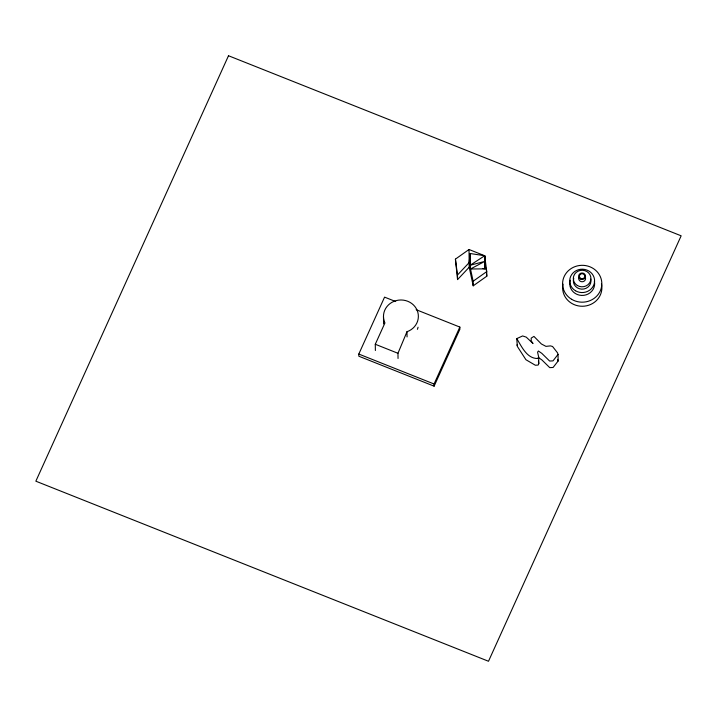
<?xml version="1.0" encoding="UTF-8"?>
<svg xmlns="http://www.w3.org/2000/svg" width="717" height="717" viewBox="0 0 717 717"><rect width="100%" height="100%" fill="white"/><g stroke="black" fill="none" stroke-linecap="round" stroke-linejoin="round"><path stroke-width="1.08" d="M470.2 265.227L484.674 261.436L470.504 268.992L470.2 265.227L484.683 255.736L484.791 268.866L470.504 268.992L470.146 253.513L484.683 255.736L486.744 271.6L486.816 276.188L473.211 285.823L469.205 267.226L469.026 249.498L484.683 255.736L484.746 259.402M398.043 358.473L397.962 353.284L406.978 331.729A17.45 16.383 -0.9 0 0 417.169 310.362A17.45 16.383 -0.9 0 0 394.251 301.239A17.45 16.383 -0.9 0 0 384.93 322.955L375.287 344.259L375.385 350.496M416.156 309.699L459.848 327.077L459.884 329.237L434.108 386.167L358.832 356.215L358.796 354.055L384.572 297.134L395.703 301.552M434.108 386.167L434.072 384.007L459.848 327.077M558.032 354.413L552.986 360.884L549.634 361.045L541.81 353.356L538.395 351.007L537.589 352.172L538.673 357.066L537.992 358.5C526.923 358.912 521.635 346.463 516.76 338.621L522.621 335.95L526.251 337.133L533.009 343.515L531.207 340.817L531.207 338.11L533.941 336.407L541.362 343.954L545.942 346.365L550.468 345.89L552.574 346.499L557.53 352.854L558.032 354.413L558.14 361.001L553.085 367.471L549.742 367.633L541.909 359.943L538.503 357.595L538.019 358.213M538.673 357.066L538.781 363.653L538.1 365.087L535.33 365.231L525.919 359.719L517.351 346.428L516.76 338.621M516.867 345.218L517.351 344.51M469.205 267.226L457.554 279.594L457.482 274.996L469.133 262.637L470.146 253.513L470.504 268.992M457.554 279.594L455.42 259.133L469.026 249.498M473.211 285.823L473.139 281.225L486.744 271.6M482.711 268.499L484.791 268.866L484.683 255.736M375.287 344.259L397.962 353.284M358.796 354.055L434.072 384.007M557.638 359.441L558.14 361.001M470.262 266.294L469.133 262.637L473.139 281.225M485.033 262.44L485.31 264.555M485.723 267.728L485.992 269.843M486.538 274.073L486.816 276.188M455.42 259.133L457.482 274.996M538.458 361.135L538.781 363.653M406.978 331.729L407.059 336.918M383.478 316.636L383.595 323.905M601.446 283.842A19.628 18.436 -0.9 0 1 582.392 306.258A19.628 18.436 -0.9 0 1 563.042 284.138M594.366 281.234A12.449 11.687 -0.9 0 1 581.63 295.431A12.449 11.687 -0.9 0 1 570.347 280.23M590.772 279.092A8.81 8.272 -0.9 0 1 581.756 289.148A8.81 8.272 -0.9 0 1 573.761 278.393M585.493 277.829A3.451 3.235 -0.9 0 1 581.962 281.763A3.451 3.235 -0.9 0 1 578.843 277.56M418.056 327.23A17.45 16.383 -0.9 0 1 417.393 329.318M228.499 55.738L35.85 481.188L488.501 661.262L681.15 235.812L228.499 55.738M571.619 299.294A19.628 18.436 -0.9 0 0 601.814 284.568A19.628 18.436 -0.9 0 0 573.188 267.396A19.628 18.436 -0.9 0 0 571.619 299.294M575.446 290.735A12.449 11.687 -0.9 0 0 594.59 281.396A12.449 11.687 -0.9 0 0 576.441 270.506A12.449 11.687 -0.9 0 0 575.446 290.735M577.373 285.509A8.81 8.272 -0.9 0 0 590.925 278.895A8.81 8.272 -0.9 0 0 578.072 271.187A8.81 8.272 -0.9 0 0 577.373 285.509M580.232 278.958A3.451 3.235 -0.9 0 0 585.529 276.377A3.451 3.235 -0.9 0 0 580.501 273.356A3.451 3.235 -0.9 0 0 580.232 278.958M580.645 278.357A2.68 2.518 -0.9 0 0 584.767 276.341A2.68 2.518 -0.9 0 0 580.86 274.002A2.68 2.518 -0.9 0 0 580.645 278.357"/></g></svg>
